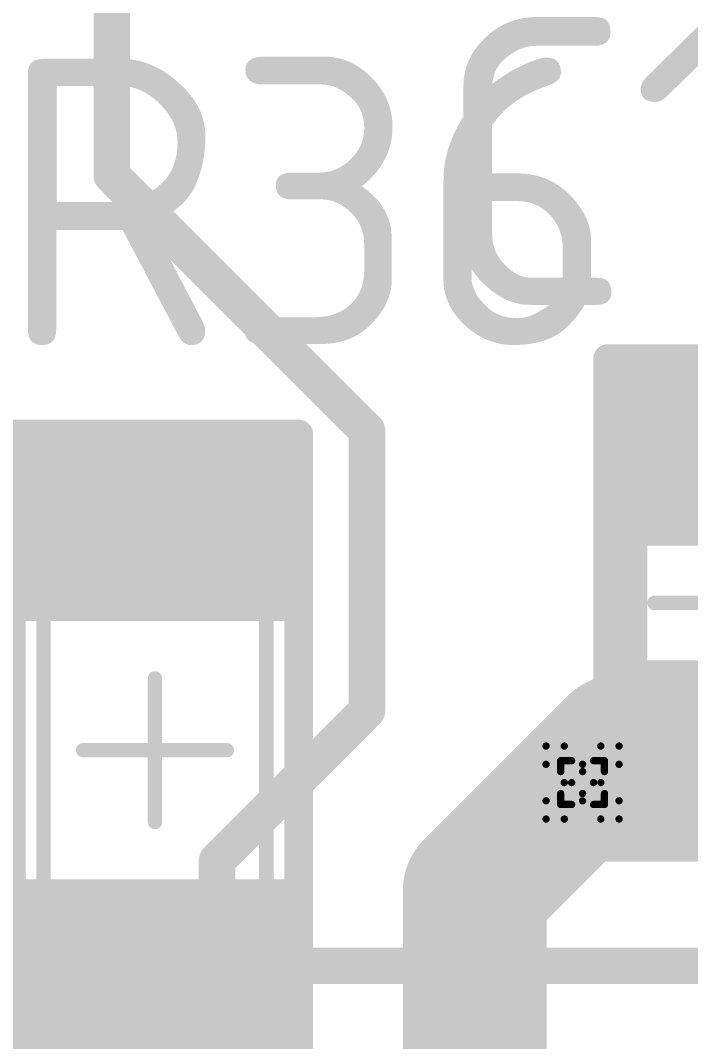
# Model space of a CAD drawing. Header units: millimetres. Extents: x 3219 to 51106, y -14166 to 2063.
# Drawn here: x 5552.32 to 5556.98, y 1771.06 to 1778.16 of the extents above; entities that cross this region are included whole.
import ezdxf

# ---------------------------------------------------------------- set-up
doc = ezdxf.new("R2010")
doc.units = ezdxf.units.MM
doc.layers.get('0').update_dxf_attribs({"lineweight": 53})
for name, color, linetype in [('Bottom Layer', 5, 'Continuous'), ('Bottom Solder', 6, 'Continuous'), ('Drill Drawing', 1, 'Continuous'), ('Mechanical 13', 56, 'Continuous'), ('Mechanical 15', 56, 'Continuous'), ('Top Layer', 1, 'Continuous'), ('Top Overlay', 2, 'Continuous'), ('Top Paste', 8, 'Continuous'), ('Top Solder', 216, 'Continuous')]:
    doc.layers.add(name, color=color, linetype=linetype)
doc.styles.add('GOST type B', font='GOST_B.TTF', dxfattribs={"height": 3.5})

# ---------------------------------------------------------------- blocks, each defined once
blk = doc.blocks.new('1206_59')
at = {"layer": 'Top Layer'}
for points in [[(-2, -0.8), (-2, 0.8), (-1, 0.8), (-1, -0.8)], [(1, -0.8), (1, 0.8), (2, 0.8), (2, -0.8)]]:
    blk.add_hatch(color=1, dxfattribs=at).paths.add_polyline_path(points)
at = {"layer": 'Top Paste'}
for points in [[(-2, -0.8), (-2, 0.8), (-1, 0.8), (-1, -0.8)], [(1, -0.8), (1, 0.8), (2, 0.8), (2, -0.8)]]:
    blk.add_hatch(color=8, dxfattribs=at).paths.add_polyline_path(points)
at = {"layer": 'Top Solder'}
for points in [[(-2.1016, -0.9016), (-2.1016, 0.9016), (-0.8984, 0.9016), (-0.8984, -0.9016)], [(0.8984, -0.9016), (0.8984, 0.9016), (2.1016, 0.9016), (2.1016, -0.9016)]]:
    blk.add_hatch(color=216, dxfattribs=at).paths.add_polyline_path(points)
at = {"layer": 'Mechanical 13'}
for points in [[(-1.6, 0.775, 0.1, 0.1, 0), (1.6, 0.775, 0.1, 0.1, 0)], [(-1.6, 0.775, 0.1, 0.1, 0), (-1.6, -0.775, 0.1, 0.1, 0)], [(1.6, 0.775, 0.1, 0.1, 0), (1.6, -0.775, 0.1, 0.1, 0)], [(-1.6, -0.775, 0.1, 0.1, 0), (1.6, -0.775, 0.1, 0.1, 0)]]:
    blk.add_lwpolyline(points, format="xyseb", dxfattribs=at)
for points in [[(-1.625, 0.775, 0.05, 0.05, 1), (-1.575, 0.775, 0.05, 0.05, 1)], [(-1.625, 0.775, 0.05, 0.05, 1), (-1.575, 0.775, 0.05, 0.05, 1)], [(1.575, 0.775, 0.05, 0.05, 1), (1.625, 0.775, 0.05, 0.05, 1)], [(1.575, 0.775, 0.05, 0.05, 1), (1.625, 0.775, 0.05, 0.05, 1)], [(-1.625, -0.775, 0.05, 0.05, 1), (-1.575, -0.775, 0.05, 0.05, 1)], [(-1.625, -0.775, 0.05, 0.05, 1), (-1.575, -0.775, 0.05, 0.05, 1)], [(1.575, -0.775, 0.05, 0.05, 1), (1.625, -0.775, 0.05, 0.05, 1)], [(1.575, -0.775, 0.05, 0.05, 1), (1.625, -0.775, 0.05, 0.05, 1)]]:
    blk.add_lwpolyline(points, format="xyseb", close=True, dxfattribs=at)
at = {"layer": 'Mechanical 15'}
for points in [[(-2.2, 1, 0.1, 0.1, 0), (-2.2, -1, 0.1, 0.1, 0)], [(-2.2, 1, 0.1, 0.1, 0), (2.2, 1, 0.1, 0.1, 0)], [(2.2, 1, 0.1, 0.1, 0), (2.2, -1, 0.1, 0.1, 0)], [(0, 0.5, 0.1, 0.1, 0), (0, -0.5, 0.1, 0.1, 0)], [(0.5, 0, 0.1, 0.1, 0), (-0.5, 0, 0.1, 0.1, 0)], [(-2.2, -1, 0.1, 0.1, 0), (2.2, -1, 0.1, 0.1, 0)]]:
    blk.add_lwpolyline(points, format="xyseb", dxfattribs=at)
for points in [[(-2.225, 1, 0.05, 0.05, 1), (-2.175, 1, 0.05, 0.05, 1)], [(-2.225, 1, 0.05, 0.05, 1), (-2.175, 1, 0.05, 0.05, 1)], [(2.175, 1, 0.05, 0.05, 1), (2.225, 1, 0.05, 0.05, 1)], [(2.175, 1, 0.05, 0.05, 1), (2.225, 1, 0.05, 0.05, 1)], [(-0.025, 0.5, 0.05, 0.05, 1), (0.025, 0.5, 0.05, 0.05, 1)], [(-0.525, 0, 0.05, 0.05, 1), (-0.475, 0, 0.05, 0.05, 1)], [(0.475, 0, 0.05, 0.05, 1), (0.525, 0, 0.05, 0.05, 1)], [(-0.025, -0.5, 0.05, 0.05, 1), (0.025, -0.5, 0.05, 0.05, 1)], [(-2.225, -1, 0.05, 0.05, 1), (-2.175, -1, 0.05, 0.05, 1)], [(-2.225, -1, 0.05, 0.05, 1), (-2.175, -1, 0.05, 0.05, 1)], [(2.175, -1, 0.05, 0.05, 1), (2.225, -1, 0.05, 0.05, 1)], [(2.175, -1, 0.05, 0.05, 1), (2.225, -1, 0.05, 0.05, 1)]]:
    blk.add_lwpolyline(points, format="xyseb", close=True, dxfattribs=at)
at = {"layer": 'Top Overlay'}
for points in [[(-2.2, 1, 0.2, 0.2, 0), (2.2, 1, 0.2, 0.2, 0)], [(-2.2, 1, 0.2, 0.2, 0), (-2.2, -1, 0.2, 0.2, 0)], [(2.2, 1, 0.2, 0.2, 0), (2.2, -1, 0.2, 0.2, 0)], [(-2.2, -1, 0.2, 0.2, 0), (2.2, -1, 0.2, 0.2, 0)]]:
    blk.add_lwpolyline(points, format="xyseb", dxfattribs=at)
for points in [[(-2.25, 1, 0.1, 0.1, 1), (-2.15, 1, 0.1, 0.1, 1)], [(-2.25, 1, 0.1, 0.1, 1), (-2.15, 1, 0.1, 0.1, 1)], [(2.15, 1, 0.1, 0.1, 1), (2.25, 1, 0.1, 0.1, 1)], [(2.15, 1, 0.1, 0.1, 1), (2.25, 1, 0.1, 0.1, 1)], [(-2.25, -1, 0.1, 0.1, 1), (-2.15, -1, 0.1, 0.1, 1)], [(-2.25, -1, 0.1, 0.1, 1), (-2.15, -1, 0.1, 0.1, 1)], [(2.15, -1, 0.1, 0.1, 1), (2.25, -1, 0.1, 0.1, 1)], [(2.15, -1, 0.1, 0.1, 1), (2.25, -1, 0.1, 0.1, 1)]]:
    blk.add_lwpolyline(points, format="xyseb", close=True, dxfattribs=at)
blk = doc.blocks.new('CAP__0805_116')
at = {"layer": 'Top Layer'}
for points in [[(-1.5, -0.625), (-1.5, 0.625), (-0.5, 0.625), (-0.5, -0.625)], [(0.5, -0.625), (0.5, 0.625), (1.5, 0.625), (1.5, -0.625)]]:
    blk.add_hatch(color=1, dxfattribs=at).paths.add_polyline_path(points)
at = {"layer": 'Top Paste'}
for points in [[(-1.5, -0.625), (-1.5, 0.625), (-0.5, 0.625), (-0.5, -0.625)], [(0.5, -0.625), (0.5, 0.625), (1.5, 0.625), (1.5, -0.625)]]:
    blk.add_hatch(color=8, dxfattribs=at).paths.add_polyline_path(points)
at = {"layer": 'Top Solder'}
for points in [[(-1.6016, -0.7266), (-1.6016, 0.7266), (-0.3984, 0.7266), (-0.3984, -0.7266)], [(0.3984, -0.7266), (0.3984, 0.7266), (1.6016, 0.7266), (1.6016, -0.7266)]]:
    blk.add_hatch(color=216, dxfattribs=at).paths.add_polyline_path(points)
at = {"layer": 'Mechanical 13'}
for points in [[(-0.9492, 0.6, 0.1, 0.1, 0), (1.05, 0.6, 0.1, 0.1, 0)], [(-0.9492, 0.6, 0.1, 0.1, 0), (-0.9492, -0.6, 0.1, 0.1, 0)], [(1.05, 0.6, 0.1, 0.1, 0), (1.05, -0.6, 0.1, 0.1, 0)], [(-0.9492, -0.6, 0.1, 0.1, 0), (1.05, -0.6, 0.1, 0.1, 0)]]:
    blk.add_lwpolyline(points, format="xyseb", dxfattribs=at)
for points in [[(-0.9742, 0.6, 0.05, 0.05, 1), (-0.9242, 0.6, 0.05, 0.05, 1)], [(-0.9742, 0.6, 0.05, 0.05, 1), (-0.9242, 0.6, 0.05, 0.05, 1)], [(1.025, 0.6, 0.05, 0.05, 1), (1.075, 0.6, 0.05, 0.05, 1)], [(1.025, 0.6, 0.05, 0.05, 1), (1.075, 0.6, 0.05, 0.05, 1)], [(-0.9742, -0.6, 0.05, 0.05, 1), (-0.9242, -0.6, 0.05, 0.05, 1)], [(-0.9742, -0.6, 0.05, 0.05, 1), (-0.9242, -0.6, 0.05, 0.05, 1)], [(1.025, -0.6, 0.05, 0.05, 1), (1.075, -0.6, 0.05, 0.05, 1)], [(1.025, -0.6, 0.05, 0.05, 1), (1.075, -0.6, 0.05, 0.05, 1)]]:
    blk.add_lwpolyline(points, format="xyseb", close=True, dxfattribs=at)
at = {"layer": 'Mechanical 15'}
for points in [[(-1.7, 0.7, 0.1, 0.1, 0), (-1.7, -0.7, 0.1, 0.1, 0)], [(1.7, 0.7, 0.1, 0.1, 0), (-1.7, 0.7, 0.1, 0.1, 0)], [(1.7, 0.7, 0.1, 0.1, 0), (1.7, -0.7, 0.1, 0.1, 0)], [(0, 0.5, 0.1, 0.1, 0), (0, -0.5, 0.1, 0.1, 0)], [(-0.5, 0, 0.1, 0.1, 0), (0.5, 0, 0.1, 0.1, 0)], [(1.7, -0.7, 0.1, 0.1, 0), (-1.7, -0.7, 0.1, 0.1, 0)]]:
    blk.add_lwpolyline(points, format="xyseb", dxfattribs=at)
for points in [[(-1.725, 0.7, 0.05, 0.05, 1), (-1.675, 0.7, 0.05, 0.05, 1)], [(-1.725, 0.7, 0.05, 0.05, 1), (-1.675, 0.7, 0.05, 0.05, 1)], [(1.675, 0.7, 0.05, 0.05, 1), (1.725, 0.7, 0.05, 0.05, 1)], [(1.675, 0.7, 0.05, 0.05, 1), (1.725, 0.7, 0.05, 0.05, 1)], [(-0.025, 0.5, 0.05, 0.05, 1), (0.025, 0.5, 0.05, 0.05, 1)], [(-0.525, 0, 0.05, 0.05, 1), (-0.475, 0, 0.05, 0.05, 1)], [(0.475, 0, 0.05, 0.05, 1), (0.525, 0, 0.05, 0.05, 1)], [(-0.025, -0.5, 0.05, 0.05, 1), (0.025, -0.5, 0.05, 0.05, 1)], [(-1.725, -0.7, 0.05, 0.05, 1), (-1.675, -0.7, 0.05, 0.05, 1)], [(-1.725, -0.7, 0.05, 0.05, 1), (-1.675, -0.7, 0.05, 0.05, 1)], [(1.675, -0.7, 0.05, 0.05, 1), (1.725, -0.7, 0.05, 0.05, 1)], [(1.675, -0.7, 0.05, 0.05, 1), (1.725, -0.7, 0.05, 0.05, 1)]]:
    blk.add_lwpolyline(points, format="xyseb", close=True, dxfattribs=at)
at = {"layer": 'Top Overlay'}
for points in [[(-1.7, 0.825, 0.2, 0.2, 0), (1.7, 0.825, 0.2, 0.2, 0)], [(-1.7, 0.825, 0.2, 0.2, 0), (-1.7, -0.825, 0.2, 0.2, 0)], [(1.7, 0.825, 0.2, 0.2, 0), (1.7, -0.825, 0.2, 0.2, 0)], [(-1.7, -0.825, 0.2, 0.2, 0), (1.7, -0.825, 0.2, 0.2, 0)]]:
    blk.add_lwpolyline(points, format="xyseb", dxfattribs=at)
for points in [[(-1.75, 0.825, 0.1, 0.1, 1), (-1.65, 0.825, 0.1, 0.1, 1)], [(-1.75, 0.825, 0.1, 0.1, 1), (-1.65, 0.825, 0.1, 0.1, 1)], [(1.65, 0.825, 0.1, 0.1, 1), (1.75, 0.825, 0.1, 0.1, 1)], [(1.65, 0.825, 0.1, 0.1, 1), (1.75, 0.825, 0.1, 0.1, 1)], [(-1.75, -0.825, 0.1, 0.1, 1), (-1.65, -0.825, 0.1, 0.1, 1)], [(-1.75, -0.825, 0.1, 0.1, 1), (-1.65, -0.825, 0.1, 0.1, 1)], [(1.65, -0.825, 0.1, 0.1, 1), (1.75, -0.825, 0.1, 0.1, 1)], [(1.65, -0.825, 0.1, 0.1, 1), (1.75, -0.825, 0.1, 0.1, 1)]]:
    blk.add_lwpolyline(points, format="xyseb", close=True, dxfattribs=at)

msp = doc.modelspace()

# ---------------------------------------------------------------- hatches: boundary and pattern name
at = {"layer": 'Bottom Layer'}
h = msp.add_hatch(color=5, dxfattribs=at)
edge = h.paths.add_edge_path()
edge.add_arc((5556.2285, 1772.8581), 0.4, 0, 360)
at = {"layer": 'Bottom Solder'}
h = msp.add_hatch(color=6, dxfattribs=at)
edge = h.paths.add_edge_path()
edge.add_arc((5556.2285, 1772.8581), 0.5016, 0, 360)
at = {"layer": 'Top Layer'}
h = msp.add_hatch(color=1, dxfattribs=at)
edge = h.paths.add_edge_path()
edge.add_arc((5556.2285, 1772.8581), 0.4, 0, 360)
at = {"layer": 'Top Solder'}
h = msp.add_hatch(color=216, dxfattribs=at)
edge = h.paths.add_edge_path()
edge.add_arc((5556.2285, 1772.8581), 0.5016, 0, 360)

# ---------------------------------------------------------------- linework, layer by layer
at = {"layer": 'Bottom Layer'}
for points in [[(5555.4785, 1772.1081, 1, 1, 0), (5556.2285, 1772.8581, 1, 1, 0)], [(5555.4785, 1770.3581, 1, 1, 0), (5555.4785, 1772.1081, 1, 1, 0)]]:
    msp.add_lwpolyline(points, format="xyseb", dxfattribs=at)
for points in [[(5555.9785, 1772.8581, 0.5, 0.5, 1), (5556.4785, 1772.8581, 0.5, 0.5, 1)], [(5555.2285, 1772.1081, 0.5, 0.5, 1), (5555.7285, 1772.1081, 0.5, 0.5, 1)], [(5555.2285, 1772.1081, 0.5, 0.5, 1), (5555.7285, 1772.1081, 0.5, 0.5, 1)]]:
    msp.add_lwpolyline(points, format="xyseb", close=True, dxfattribs=at)
at = {"layer": 'Drill Drawing'}
for points in [[(5555.9745, 1772.9851, 0.0508, 0.0508, 0), (5555.9745, 1773.1121, 0.0508, 0.0508, 0)], [(5555.9745, 1773.1121, 0.0508, 0.0508, 0), (5556.1015, 1773.1121, 0.0508, 0.0508, 0)], [(5556.1015, 1773.1121, 0.0508, 0.0508, 0), (5556.2285, 1772.9851, 0.0508, 0.0508, 0)], [(5556.2285, 1772.9851, 0.0508, 0.0508, 0), (5556.3555, 1773.1121, 0.0508, 0.0508, 0)], [(5556.3555, 1773.1121, 0.0508, 0.0508, 0), (5556.4825, 1773.1121, 0.0508, 0.0508, 0)], [(5556.4825, 1772.9851, 0.0508, 0.0508, 0), (5556.4825, 1773.1121, 0.0508, 0.0508, 0)], [(5555.9745, 1772.9851, 0.0508, 0.0508, 0), (5556.1015, 1772.8581, 0.0508, 0.0508, 0)], [(5556.0761, 1772.9343, 0.0508, 0.0508, 0), (5556.0761, 1773.0105, 0.0508, 0.0508, 0)], [(5556.0761, 1773.0105, 0.0508, 0.0508, 0), (5556.1523, 1773.0105, 0.0508, 0.0508, 0)], [(5556.1523, 1773.0105, 0.0508, 0.0508, 0), (5556.2285, 1772.9343, 0.0508, 0.0508, 0)], [(5556.2285, 1772.9343, 0.0508, 0.0508, 0), (5556.3047, 1773.0105, 0.0508, 0.0508, 0)], [(5556.3047, 1773.0105, 0.0508, 0.0508, 0), (5556.3809, 1773.0105, 0.0508, 0.0508, 0)], [(5556.3555, 1772.8581, 0.0508, 0.0508, 0), (5556.4825, 1772.9851, 0.0508, 0.0508, 0)], [(5556.3809, 1772.9343, 0.0508, 0.0508, 0), (5556.3809, 1773.0105, 0.0508, 0.0508, 0)], [(5556.0761, 1772.9343, 0.0508, 0.0508, 0), (5556.1523, 1772.8581, 0.0508, 0.0508, 0)], [(5556.3047, 1772.8581, 0.0508, 0.0508, 0), (5556.3809, 1772.9343, 0.0508, 0.0508, 0)], [(5555.9745, 1772.7311, 0.0508, 0.0508, 0), (5556.1015, 1772.8581, 0.0508, 0.0508, 0)], [(5556.0761, 1772.7819, 0.0508, 0.0508, 0), (5556.1523, 1772.8581, 0.0508, 0.0508, 0)], [(5556.3047, 1772.8581, 0.0508, 0.0508, 0), (5556.3809, 1772.7819, 0.0508, 0.0508, 0)], [(5556.3555, 1772.8581, 0.0508, 0.0508, 0), (5556.4825, 1772.7311, 0.0508, 0.0508, 0)], [(5556.0761, 1772.7057, 0.0508, 0.0508, 0), (5556.0761, 1772.7819, 0.0508, 0.0508, 0)], [(5556.1523, 1772.7057, 0.0508, 0.0508, 0), (5556.2285, 1772.7819, 0.0508, 0.0508, 0)], [(5556.2285, 1772.7819, 0.0508, 0.0508, 0), (5556.3047, 1772.7057, 0.0508, 0.0508, 0)], [(5556.3809, 1772.7057, 0.0508, 0.0508, 0), (5556.3809, 1772.7819, 0.0508, 0.0508, 0)], [(5555.9745, 1772.6041, 0.0508, 0.0508, 0), (5555.9745, 1772.7311, 0.0508, 0.0508, 0)], [(5556.0761, 1772.7057, 0.0508, 0.0508, 0), (5556.1523, 1772.7057, 0.0508, 0.0508, 0)], [(5556.1015, 1772.6041, 0.0508, 0.0508, 0), (5556.2285, 1772.7311, 0.0508, 0.0508, 0)], [(5556.2285, 1772.7311, 0.0508, 0.0508, 0), (5556.3555, 1772.6041, 0.0508, 0.0508, 0)], [(5556.3047, 1772.7057, 0.0508, 0.0508, 0), (5556.3809, 1772.7057, 0.0508, 0.0508, 0)], [(5556.4825, 1772.6041, 0.0508, 0.0508, 0), (5556.4825, 1772.7311, 0.0508, 0.0508, 0)], [(5555.9745, 1772.6041, 0.0508, 0.0508, 0), (5556.1015, 1772.6041, 0.0508, 0.0508, 0)], [(5556.3555, 1772.6041, 0.0508, 0.0508, 0), (5556.4825, 1772.6041, 0.0508, 0.0508, 0)]]:
    msp.add_lwpolyline(points, format="xyseb", dxfattribs=at)
for points in [[(5555.9618, 1773.1121, 0.0254, 0.0254, 1), (5555.9872, 1773.1121, 0.0254, 0.0254, 1)], [(5555.9618, 1773.1121, 0.0254, 0.0254, 1), (5555.9872, 1773.1121, 0.0254, 0.0254, 1)], [(5556.0888, 1773.1121, 0.0254, 0.0254, 1), (5556.1142, 1773.1121, 0.0254, 0.0254, 1)], [(5556.0888, 1773.1121, 0.0254, 0.0254, 1), (5556.1142, 1773.1121, 0.0254, 0.0254, 1)], [(5556.3428, 1773.1121, 0.0254, 0.0254, 1), (5556.3682, 1773.1121, 0.0254, 0.0254, 1)], [(5556.3428, 1773.1121, 0.0254, 0.0254, 1), (5556.3682, 1773.1121, 0.0254, 0.0254, 1)], [(5556.4698, 1773.1121, 0.0254, 0.0254, 1), (5556.4952, 1773.1121, 0.0254, 0.0254, 1)], [(5556.4698, 1773.1121, 0.0254, 0.0254, 1), (5556.4952, 1773.1121, 0.0254, 0.0254, 1)], [(5555.9618, 1772.9851, 0.0254, 0.0254, 1), (5555.9872, 1772.9851, 0.0254, 0.0254, 1)], [(5555.9618, 1772.9851, 0.0254, 0.0254, 1), (5555.9872, 1772.9851, 0.0254, 0.0254, 1)], [(5556.0634, 1773.0105, 0.0254, 0.0254, 1), (5556.0888, 1773.0105, 0.0254, 0.0254, 1)], [(5556.0634, 1773.0105, 0.0254, 0.0254, 1), (5556.0888, 1773.0105, 0.0254, 0.0254, 1)], [(5556.1396, 1773.0105, 0.0254, 0.0254, 1), (5556.165, 1773.0105, 0.0254, 0.0254, 1)], [(5556.1396, 1773.0105, 0.0254, 0.0254, 1), (5556.165, 1773.0105, 0.0254, 0.0254, 1)], [(5556.2158, 1772.9851, 0.0254, 0.0254, 1), (5556.2412, 1772.9851, 0.0254, 0.0254, 1)], [(5556.2158, 1772.9851, 0.0254, 0.0254, 1), (5556.2412, 1772.9851, 0.0254, 0.0254, 1)], [(5556.292, 1773.0105, 0.0254, 0.0254, 1), (5556.3174, 1773.0105, 0.0254, 0.0254, 1)], [(5556.292, 1773.0105, 0.0254, 0.0254, 1), (5556.3174, 1773.0105, 0.0254, 0.0254, 1)], [(5556.3682, 1773.0105, 0.0254, 0.0254, 1), (5556.3936, 1773.0105, 0.0254, 0.0254, 1)], [(5556.3682, 1773.0105, 0.0254, 0.0254, 1), (5556.3936, 1773.0105, 0.0254, 0.0254, 1)], [(5556.4698, 1772.9851, 0.0254, 0.0254, 1), (5556.4952, 1772.9851, 0.0254, 0.0254, 1)], [(5556.4698, 1772.9851, 0.0254, 0.0254, 1), (5556.4952, 1772.9851, 0.0254, 0.0254, 1)], [(5556.0634, 1772.9343, 0.0254, 0.0254, 1), (5556.0888, 1772.9343, 0.0254, 0.0254, 1)], [(5556.0634, 1772.9343, 0.0254, 0.0254, 1), (5556.0888, 1772.9343, 0.0254, 0.0254, 1)], [(5556.2158, 1772.9343, 0.0254, 0.0254, 1), (5556.2412, 1772.9343, 0.0254, 0.0254, 1)], [(5556.2158, 1772.9343, 0.0254, 0.0254, 1), (5556.2412, 1772.9343, 0.0254, 0.0254, 1)], [(5556.3682, 1772.9343, 0.0254, 0.0254, 1), (5556.3936, 1772.9343, 0.0254, 0.0254, 1)], [(5556.3682, 1772.9343, 0.0254, 0.0254, 1), (5556.3936, 1772.9343, 0.0254, 0.0254, 1)], [(5556.0888, 1772.8581, 0.0254, 0.0254, 1), (5556.1142, 1772.8581, 0.0254, 0.0254, 1)], [(5556.0888, 1772.8581, 0.0254, 0.0254, 1), (5556.1142, 1772.8581, 0.0254, 0.0254, 1)], [(5556.1396, 1772.8581, 0.0254, 0.0254, 1), (5556.165, 1772.8581, 0.0254, 0.0254, 1)], [(5556.1396, 1772.8581, 0.0254, 0.0254, 1), (5556.165, 1772.8581, 0.0254, 0.0254, 1)], [(5556.292, 1772.8581, 0.0254, 0.0254, 1), (5556.3174, 1772.8581, 0.0254, 0.0254, 1)], [(5556.292, 1772.8581, 0.0254, 0.0254, 1), (5556.3174, 1772.8581, 0.0254, 0.0254, 1)], [(5556.3428, 1772.8581, 0.0254, 0.0254, 1), (5556.3682, 1772.8581, 0.0254, 0.0254, 1)], [(5556.3428, 1772.8581, 0.0254, 0.0254, 1), (5556.3682, 1772.8581, 0.0254, 0.0254, 1)], [(5556.0634, 1772.7819, 0.0254, 0.0254, 1), (5556.0888, 1772.7819, 0.0254, 0.0254, 1)], [(5556.0634, 1772.7819, 0.0254, 0.0254, 1), (5556.0888, 1772.7819, 0.0254, 0.0254, 1)], [(5556.2158, 1772.7819, 0.0254, 0.0254, 1), (5556.2412, 1772.7819, 0.0254, 0.0254, 1)], [(5556.2158, 1772.7819, 0.0254, 0.0254, 1), (5556.2412, 1772.7819, 0.0254, 0.0254, 1)], [(5556.3682, 1772.7819, 0.0254, 0.0254, 1), (5556.3936, 1772.7819, 0.0254, 0.0254, 1)], [(5556.3682, 1772.7819, 0.0254, 0.0254, 1), (5556.3936, 1772.7819, 0.0254, 0.0254, 1)], [(5555.9618, 1772.7311, 0.0254, 0.0254, 1), (5555.9872, 1772.7311, 0.0254, 0.0254, 1)], [(5555.9618, 1772.7311, 0.0254, 0.0254, 1), (5555.9872, 1772.7311, 0.0254, 0.0254, 1)], [(5556.0634, 1772.7057, 0.0254, 0.0254, 1), (5556.0888, 1772.7057, 0.0254, 0.0254, 1)], [(5556.0634, 1772.7057, 0.0254, 0.0254, 1), (5556.0888, 1772.7057, 0.0254, 0.0254, 1)], [(5556.1396, 1772.7057, 0.0254, 0.0254, 1), (5556.165, 1772.7057, 0.0254, 0.0254, 1)], [(5556.1396, 1772.7057, 0.0254, 0.0254, 1), (5556.165, 1772.7057, 0.0254, 0.0254, 1)], [(5556.2158, 1772.7311, 0.0254, 0.0254, 1), (5556.2412, 1772.7311, 0.0254, 0.0254, 1)], [(5556.2158, 1772.7311, 0.0254, 0.0254, 1), (5556.2412, 1772.7311, 0.0254, 0.0254, 1)], [(5556.292, 1772.7057, 0.0254, 0.0254, 1), (5556.3174, 1772.7057, 0.0254, 0.0254, 1)], [(5556.292, 1772.7057, 0.0254, 0.0254, 1), (5556.3174, 1772.7057, 0.0254, 0.0254, 1)], [(5556.3682, 1772.7057, 0.0254, 0.0254, 1), (5556.3936, 1772.7057, 0.0254, 0.0254, 1)], [(5556.3682, 1772.7057, 0.0254, 0.0254, 1), (5556.3936, 1772.7057, 0.0254, 0.0254, 1)], [(5556.4698, 1772.7311, 0.0254, 0.0254, 1), (5556.4952, 1772.7311, 0.0254, 0.0254, 1)], [(5556.4698, 1772.7311, 0.0254, 0.0254, 1), (5556.4952, 1772.7311, 0.0254, 0.0254, 1)], [(5555.9618, 1772.6041, 0.0254, 0.0254, 1), (5555.9872, 1772.6041, 0.0254, 0.0254, 1)], [(5555.9618, 1772.6041, 0.0254, 0.0254, 1), (5555.9872, 1772.6041, 0.0254, 0.0254, 1)], [(5556.0888, 1772.6041, 0.0254, 0.0254, 1), (5556.1142, 1772.6041, 0.0254, 0.0254, 1)], [(5556.0888, 1772.6041, 0.0254, 0.0254, 1), (5556.1142, 1772.6041, 0.0254, 0.0254, 1)], [(5556.3428, 1772.6041, 0.0254, 0.0254, 1), (5556.3682, 1772.6041, 0.0254, 0.0254, 1)], [(5556.3428, 1772.6041, 0.0254, 0.0254, 1), (5556.3682, 1772.6041, 0.0254, 0.0254, 1)], [(5556.4698, 1772.6041, 0.0254, 0.0254, 1), (5556.4952, 1772.6041, 0.0254, 0.0254, 1)], [(5556.4698, 1772.6041, 0.0254, 0.0254, 1), (5556.4952, 1772.6041, 0.0254, 0.0254, 1)]]:
    msp.add_lwpolyline(points, format="xyseb", close=True, dxfattribs=at)
at = {"layer": 'Top Layer'}
for points in [[(5552.9535, 1777.0832, 0.254, 0.254, 0), (5552.9535, 1779.1331, 0.254, 0.254, 0)], [(5552.9535, 1777.0832, 0.254, 0.254, 0), (5554.7285, 1775.3082, 0.254, 0.254, 0)], [(5554.7285, 1773.3581, 0.254, 0.254, 0), (5554.7285, 1775.3082, 0.254, 0.254, 0)], [(5552.1572, 1774.5831, 0.254, 0.254, 0), (5553.2535, 1774.5831, 0.254, 0.254, 0)], [(5556.2285, 1772.8581, 1, 1, 0), (5556.4785, 1773.1081, 1, 1, 0)], [(5556.4785, 1773.1081, 1, 1, 0), (5557.2285, 1773.1081, 1, 1, 0)], [(5553.6858, 1772.3153, 0.254, 0.254, 0), (5554.7285, 1773.3581, 0.254, 0.254, 0)], [(5553.6858, 1771.9561, 0.254, 0.254, 0), (5553.6858, 1772.3153, 0.254, 0.254, 0)], [(5553.3128, 1771.5831, 0.254, 0.254, 0), (5553.6858, 1771.9561, 0.254, 0.254, 0)], [(5553.2535, 1771.5831, 0.254, 0.254, 0), (5553.3128, 1771.5831, 0.254, 0.254, 0)], [(5553.2535, 1770.7021, 0.254, 0.254, 0), (5553.2535, 1771.5831, 0.254, 0.254, 0)], [(5553.2535, 1771.5831, 0.254, 0.254, 0), (5562.4205, 1771.5831, 0.254, 0.254, 0)]]:
    msp.add_lwpolyline(points, format="xyseb", dxfattribs=at)
for points in [[(5552.89, 1777.0832, 0.127, 0.127, 1), (5553.017, 1777.0832, 0.127, 0.127, 1)], [(5552.89, 1777.0832, 0.127, 0.127, 1), (5553.017, 1777.0832, 0.127, 0.127, 1)], [(5554.665, 1775.3082, 0.127, 0.127, 1), (5554.792, 1775.3082, 0.127, 0.127, 1)], [(5554.665, 1775.3082, 0.127, 0.127, 1), (5554.792, 1775.3082, 0.127, 0.127, 1)], [(5553.19, 1774.5831, 0.127, 0.127, 1), (5553.317, 1774.5831, 0.127, 0.127, 1)], [(5556.2285, 1773.1081, 0.5, 0.5, 1), (5556.7285, 1773.1081, 0.5, 0.5, 1)], [(5556.2285, 1773.1081, 0.5, 0.5, 1), (5556.7285, 1773.1081, 0.5, 0.5, 1)], [(5556.9785, 1773.1081, 0.5, 0.5, 1), (5557.4785, 1773.1081, 0.5, 0.5, 1)], [(5554.665, 1773.3581, 0.127, 0.127, 1), (5554.792, 1773.3581, 0.127, 0.127, 1)], [(5554.665, 1773.3581, 0.127, 0.127, 1), (5554.792, 1773.3581, 0.127, 0.127, 1)], [(5555.9785, 1772.8581, 0.5, 0.5, 1), (5556.4785, 1772.8581, 0.5, 0.5, 1)], [(5553.6223, 1772.3153, 0.127, 0.127, 1), (5553.7493, 1772.3153, 0.127, 0.127, 1)], [(5553.6223, 1772.3153, 0.127, 0.127, 1), (5553.7493, 1772.3153, 0.127, 0.127, 1)], [(5553.6223, 1771.9561, 0.127, 0.127, 1), (5553.7493, 1771.9561, 0.127, 0.127, 1)], [(5553.6223, 1771.9561, 0.127, 0.127, 1), (5553.7493, 1771.9561, 0.127, 0.127, 1)], [(5553.19, 1771.5831, 0.127, 0.127, 1), (5553.317, 1771.5831, 0.127, 0.127, 1)], [(5553.19, 1771.5831, 0.127, 0.127, 1), (5553.317, 1771.5831, 0.127, 0.127, 1)], [(5553.19, 1771.5831, 0.127, 0.127, 1), (5553.317, 1771.5831, 0.127, 0.127, 1)], [(5553.2493, 1771.5831, 0.127, 0.127, 1), (5553.3763, 1771.5831, 0.127, 0.127, 1)], [(5553.2493, 1771.5831, 0.127, 0.127, 1), (5553.3763, 1771.5831, 0.127, 0.127, 1)]]:
    msp.add_lwpolyline(points, format="xyseb", close=True, dxfattribs=at)

# ---------------------------------------------------------------- block references
at = {"rotation": 90}
for name, p in [('CAP__0805_116', (5557.2285, 1774.1081)), ('1206_59', (5553.2535, 1773.0831))]:
    msp.add_blockref(name, p, dxfattribs=at)

# ---------------------------------------------------------------- texts
at = {"layer": 'Top Overlay', "style": 'GOST type B'}
for s, p in [('C13', (5555.1953, 1776.1785)), ('R36', (5552.1655, 1775.9029))]:
    msp.add_text(s, height=2, dxfattribs=at).set_placement(p)

doc.saveas('drawing.dxf')
